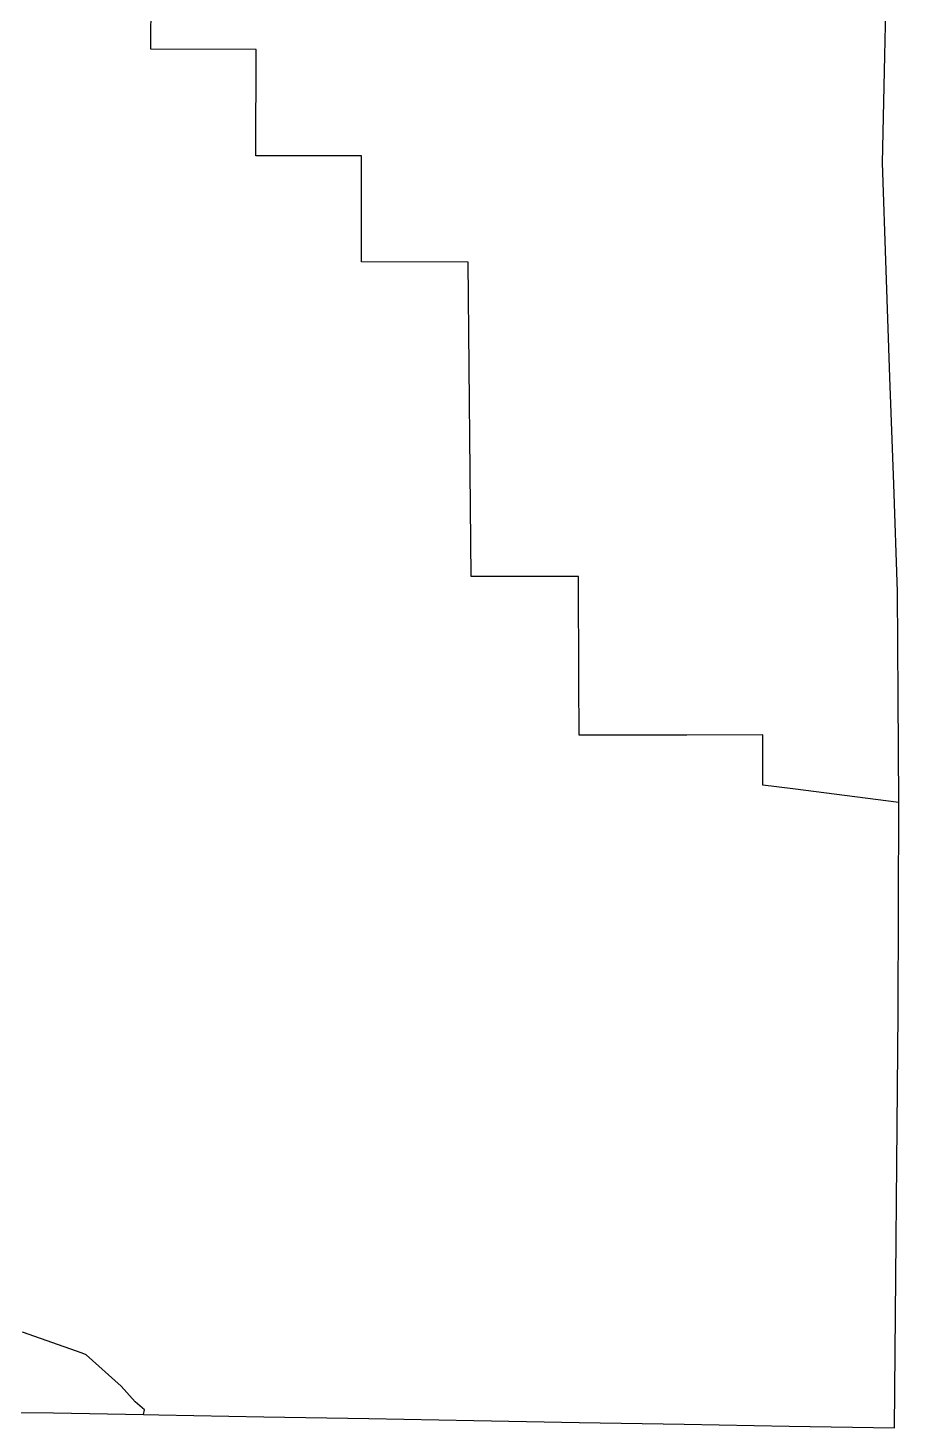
# Model space of a CAD drawing. Extents: x 6376870 to 6544053, y 1818313 to 2076828.
# Drawn here: x 6480889 to 6491741, y 1877030 to 1894475 of the extents above; entities that cross this region are included whole.
import ezdxf

# ---------------------------------------------------------------- set-up
doc = ezdxf.new("R2010")
doc.units = 21
for name, color, linetype in [('PLSS_QQ', 8, 'Continuous'), ('PLSS_SECTION', 7, 'Continuous'), ('PLSS_TWP', 7, 'Continuous')]:
    doc.layers.add(name, color=color, linetype=linetype)

msp = doc.modelspace()

# ---------------------------------------------------------------- linework, layer by layer
at = {"layer": 'PLSS_QQ'}
msp.add_lwpolyline([(6479983, 1877225), (6481208, 1877217), (6482328, 1877197), (6482328, 1877199), (6482341, 1877257), (6482226, 1877356), (6482050, 1877552), (6481612, 1877943), (6481564, 1877960), (6480821, 1878224)], dxfattribs=at)
at = {"layer": 'PLSS_SECTION'}
for points in [[(6490374, 1877053), (6491684, 1877030), (6491730, 1882198), (6491736, 1883511), (6491741, 1884824), (6490418, 1884993), (6490043, 1885041), (6490044, 1885665), (6489098, 1885664), (6487757, 1885662), (6487754, 1886346), (6487747, 1887639), (6486411, 1887641), (6486398, 1888947), (6486386, 1890253), (6486373, 1891556), (6485043, 1891560), (6485043, 1892880), (6483728, 1892884), (6483734, 1894207), (6482419, 1894212), (6482426, 1895511)], [(6490374, 1877053), (6491684, 1877030), (6491730, 1882198), (6491736, 1883511), (6491741, 1884824), (6490418, 1884993), (6490043, 1885041), (6490044, 1885665), (6489098, 1885664), (6487757, 1885662), (6487754, 1886346), (6487747, 1887639), (6486411, 1887641), (6486398, 1888947), (6486386, 1890253), (6486373, 1891556), (6485043, 1891560), (6485043, 1892880), (6483728, 1892884), (6483734, 1894207), (6482419, 1894212), (6482426, 1895511)], [(6479983, 1877225), (6481208, 1877217), (6482328, 1877197), (6482518, 1877193), (6483827, 1877170), (6485137, 1877146), (6486446, 1877123), (6487755, 1877099), (6489065, 1877076), (6490374, 1877053)], [(6479983, 1877225), (6481208, 1877217), (6482328, 1877197), (6482518, 1877193), (6483827, 1877170), (6485137, 1877146), (6486446, 1877123), (6487755, 1877099), (6489065, 1877076), (6490374, 1877053)]]:
    msp.add_lwpolyline(points, dxfattribs=at)
at = {"layer": 'PLSS_TWP'}
for points in [[(6491684, 1877030), (6491730, 1882198), (6491736, 1883511), (6491741, 1884824), (6491732, 1886139), (6491723, 1887455), (6491676, 1888789), (6491629, 1890124), (6491583, 1891458), (6491536, 1892793), (6491566, 1894130), (6491595, 1895468)], [(6491684, 1877030), (6491730, 1882198), (6491736, 1883511), (6491741, 1884824), (6491732, 1886139), (6491723, 1887455), (6491676, 1888789), (6491629, 1890124), (6491583, 1891458), (6491536, 1892793), (6491566, 1894130), (6491595, 1895468)], [(6479983, 1877225), (6481208, 1877217), (6482328, 1877197), (6482518, 1877193), (6483827, 1877170), (6485137, 1877146), (6486446, 1877123), (6487755, 1877099), (6489065, 1877076), (6490374, 1877053), (6491684, 1877030)], [(6479983, 1877225), (6481208, 1877217), (6482328, 1877197), (6482518, 1877193), (6483827, 1877170), (6485137, 1877146), (6486446, 1877123), (6487755, 1877099), (6489065, 1877076), (6490374, 1877053), (6491684, 1877030)]]:
    msp.add_lwpolyline(points, dxfattribs=at)

doc.saveas('drawing.dxf')
